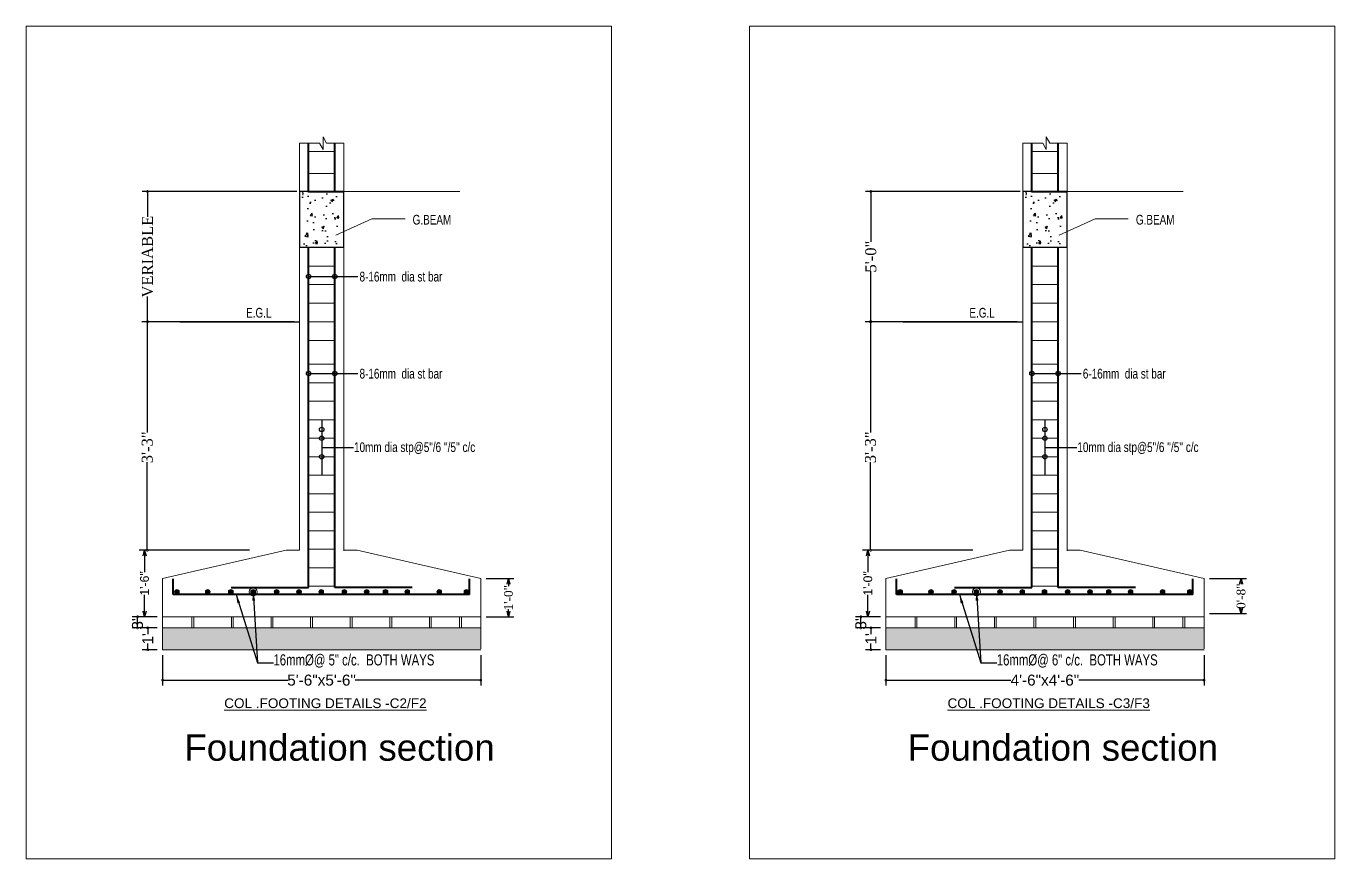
# Model space of a CAD drawing. Header units: inches. Extents: x -163735 to 106394, y -4543 to 35159.
# Drawn here: x -48340 to -47146, y 14737 to 15496 of the extents above; entities that cross this region are included whole.
import ezdxf

# ---------------------------------------------------------------- set-up
doc = ezdxf.new("R2010")
doc.units = ezdxf.units.IN
doc.header["$MEASUREMENT"] = 0
for name, color, linetype, lineweight in [('Area', 10, 'Continuous', 0), ('Arrosize', 4, 'Continuous', 0), ('DIMENSATION', 131, 'Continuous', 0), ('Dimenson', 16, 'Continuous', 9), ('GRADE BEAM.', 63, 'Continuous', 0), ('hatch', 163, 'Continuous', 0), ('Rod', 32, 'Continuous', 40), ('Stxt1', 6, 'Continuous', 9), ('Text', 34, 'Continuous', 25), ('TIE', 62, 'Continuous', 20), ('wall', 7, 'Continuous', 15), ('WALL 1', 5, 'Continuous', 20), ('WIN', 152, 'Continuous', 20), ('windo', 130, 'Continuous', 5)]:
    doc.layers.add(name, color=color, linetype=linetype, lineweight=lineweight)
doc.styles.add('AREAL', font='arial.ttf')
doc.styles.add('ARIAL', font='arial.ttf')
doc.styles.add('CTG', font='framd.ttf', dxfattribs={"height": 12})
doc.styles.get("Standard").update_dxf_attribs({"font": 'times.ttf'})
doc.styles.add('style1', font='swissbo.ttf')
doc.styles.add('Swis721 LtCn BT', font='swisscl.ttf')
doc.dimstyles.new('1_4', dxfattribs={"dimtxt": 6, "dimasz": 2, "dimexe": 0.18, "dimexo": 0.0625, "dimgap": 0.125, "dimtad": 0, "dimdec": 1, "dimzin": 3, "dimdsep": 46, "dimlunit": 4, "dimtxsty": 'ARIAL', "dimblk": 'D', "dimcen": 2, "dimclrd": 256, "dimclre": 256, "dimclrt": 256, "dimadec": 0, "dimazin": 0, "dimtfac": 1, "dimtdec": 1, "dimtix": 1, "dimtmove": 0, "dimatfit": 3, "dimldrblk": 'D', "dimfxl": 1, "dimtvp": 0.75, "dimtolj": 1, "dimtzin": 0, "dimlwd": -1, "dimlwe": 15, "dimarcsym": 0})
doc.dimstyles.new('FEET', dxfattribs={"dimtxt": 8, "dimasz": 5, "dimexe": 5, "dimexo": 5, "dimgap": 0.09, "dimtad": 0, "dimdec": 0, "dimzin": 0, "dimdsep": 46, "dimlunit": 4, "dimtxsty": 'Standard', "dimblk": 'OPEN30', "dimcen": 0.09, "dimadec": 0, "dimazin": 0, "dimtfac": 1, "dimtdec": 0, "dimtofl": 0, "dimtmove": 0, "dimatfit": 3, "dimfxl": 0.18, "dimtolj": 1, "dimtzin": 0, "dimarcsym": 0})
doc.dimstyles.get("Standard").update_dxf_attribs({"dimscale": 4, "dimtxt": 0.4925, "dimasz": 0.18, "dimexe": 0.18, "dimexo": 0.0625, "dimgap": 0.09, "dimtad": 0, "dimdec": 4, "dimzin": 0, "dimdsep": 46, "dimlunit": 4, "dimtxsty": 'Standard', "dimcen": 0.09, "dimclrt": 1, "dimadec": 0, "dimazin": 0, "dimtfac": 1, "dimtdec": 4, "dimtofl": 0, "dimtmove": 0, "dimatfit": 3, "dimfxl": 1, "dimtolj": 1, "dimtzin": 0, "dimarcsym": 0})

# ---------------------------------------------------------------- blocks, each defined once
blk = doc.blocks.new('_DotSmall')
at = {"color": 0, "const_width": 0.5}
blk.add_lwpolyline([(-0.0625, 0, 1), (0.0625, 0, 1)], format="xyb", close=True, dxfattribs=at)
blk = doc.blocks.new('*D253')
at = {"color": 0, "lineweight": -2}
for p, q in [((-48220.5, 14957.7), (-48243.4, 14957.7)), ((-48238.4, 14947.6), (-48238.4, 14957.7)), ((-48220.5, 14947.6), (-48243.4, 14947.6))]:
    blk.add_line(p, q, dxfattribs=at)
at = {"layer": 'Defpoints', "color": 0}
for p in [(-48238.4, 14957.7), (-48215.5, 14957.7), (-48215.5, 14947.6)]:
    blk.add_point(p, dxfattribs=at)
at = {"color": 0, "lineweight": -2, "xscale": 4, "yscale": 4, "zscale": 4}
for p, rotation in [((-48238.4, 14957.7), 90), ((-48238.4, 14947.6), 270)]:
    blk.add_blockref('_DotSmall', p, dxfattribs=dict(at, rotation=rotation))
at = {"color": 0, "lineweight": 25, "insert": (-48238.4, 14952.6), "char_height": 10, "attachment_point": 5, "rotation": 90}
blk.add_mtext("\\A1;{\\fArial|b0|i0|c0|p34;3''}", dxfattribs=at)
blk = doc.blocks.new('_Open30')
at = {"color": 0, "linetype": 'ByBlock', "lineweight": -2}
for p, q in [((-1, 0.27), (0, 0)), ((0, 0), (-1, -0.27)), ((0, 0), (-1, 0))]:
    blk.add_line(p, q, dxfattribs=at)
blk = doc.blocks.new('*D254')
at = {"color": 0, "lineweight": -2}
for p, q in [((-48095.6, 15226.8), (-48234.5, 15226.8)), ((-48229.5, 15226.8), (-48229.5, 15125.7)), ((-48229.5, 15018.4), (-48229.5, 15098.7)), ((-48136.1, 15018.4), (-48234.5, 15018.4))]:
    blk.add_line(p, q, dxfattribs=at)
at = {"layer": 'Defpoints', "color": 0}
for p in [(-48229.5, 15226.8), (-48090.6, 15226.8), (-48131.1, 15018.4)]:
    blk.add_point(p, dxfattribs=at)
at = {"color": 0, "lineweight": -2, "xscale": 4, "yscale": 4, "zscale": 4}
for p, rotation in [((-48229.5, 15226.8), 90), ((-48229.5, 15018.4), 270)]:
    blk.add_blockref('_DotSmall', p, dxfattribs=dict(at, rotation=rotation))
at = {"color": 0, "lineweight": 25, "insert": (-48229.5, 15112.2), "char_height": 10, "attachment_point": 5, "rotation": 90}
blk.add_mtext('\\A1;3\'-3"', dxfattribs=at)
blk = doc.blocks.new('*D255')
at = {"color": 0, "lineweight": -2}
for p, q in [((-48215.5, 14922.6), (-48215.5, 14894.9)), ((-47925.2, 14922.6), (-47925.2, 14894.9)), ((-48215.5, 14899.9), (-48101.3, 14899.9)), ((-47925.2, 14899.9), (-48039.7, 14899.9))]:
    blk.add_line(p, q, dxfattribs=at)
at = {"layer": 'Defpoints', "color": 0, "lineweight": 30}
for p in [(-48215.5, 14927.6), (-47925.2, 14927.6), (-47925.2, 14899.9)]:
    blk.add_point(p, dxfattribs=at)
at = {"color": 0, "lineweight": -2, "xscale": 4, "yscale": 4, "zscale": 4, "rotation": 180}
blk.add_blockref('_DotSmall', (-48215.5, 14899.9), dxfattribs=at)
at = {"color": 0, "lineweight": -2, "xscale": 4, "yscale": 4, "zscale": 4}
blk.add_blockref('_DotSmall', (-47925.2, 14899.9), dxfattribs=at)
at = {"color": 0, "lineweight": 25, "insert": (-48070.5, 14899.9), "char_height": 10, "attachment_point": 5}
blk.add_mtext('\\A1;{\\fArial|b0|i0|c0|p34;\\C256;5\'-6"x5\'-6"}', dxfattribs=at)
blk = doc.blocks.new('D')
at = {"linetype": 'ByBlock', "style": 'CTG'}
for s, height, p in [('NOTE:-', 12, (69628.49, 7439.76)), ('# ', 12, (69627.93, 7419.76)), ('Clear cover to Column=1.5"', 9, (69641.22, 7419.76)), ('#  fy =60000 psi (Deformed)', 9, (69628.01, 7402.53)), ("# fc'=2500 psi (28 Days cylinder strength)", 9, (69628.01, 7386.3)), ('# Tie Spacing 10mm%%C@ 6"/8\'\'/6\'\'c/c', 9, (69628.01, 7370.07)), ("# Footing bottom =3''", 9, (69628.01, 7353.85)), ("# Beam bottom , side & top 1.5''", 9, (69628.01, 7337.62)), ("# Slab top & bottom 1''", 9, (69628.01, 7321.39)), ('# Lap joint for splicing bar should be 40D for compression & 50D for tension.', 9, (69628.01, 7305.16)), ('# Concrete mixing ratio ( Cement : Sand : Brick Chips)', 9, (69628.01, 7288.93)), ('Foooting                                 1     :   2     :  4', 9, (69628.04, 7272.71)), ('Column                                   1     :   1.5  :  3', 9, (69627.77, 7256.48)), ('Grade Beam                            1     :   2     :  4', 9, (69627.79, 7240.25)), ('Roof  Beam                             1     :   2     :  4', 9, (69628.03, 7224.04)), ('Slab                                         1     :   2     :  4', 9, (69627.42, 7207.81))]:
    blk.add_text(s, height=height, dxfattribs=at).set_placement(p)
blk = doc.blocks.new('*D256')
at = {"color": 0, "lineweight": -2}
for p, q in [((-48092.9, 15345.5), (-48234.3, 15345.5)), ((-48229.3, 15345.5), (-48229.3, 15322.5)), ((-48229.3, 15226.8), (-48229.3, 15249.8)), ((-48099.6, 15226.8), (-48234.3, 15226.8))]:
    blk.add_line(p, q, dxfattribs=at)
at = {"layer": 'Defpoints', "color": 0}
for p in [(-48087.9, 15345.5), (-48229.3, 15226.8), (-48094.6, 15226.8)]:
    blk.add_point(p, dxfattribs=at)
at = {"color": 0, "lineweight": -2, "xscale": 4, "yscale": 4, "zscale": 4}
for p, rotation in [((-48229.3, 15345.5), 90), ((-48229.3, 15226.8), 270)]:
    blk.add_blockref('_DotSmall', p, dxfattribs=dict(at, rotation=rotation))
at = {"color": 0, "lineweight": 25, "insert": (-48229.3, 15286.1), "char_height": 10, "attachment_point": 5, "rotation": 90}
blk.add_mtext('\\A1;VERIABLE', dxfattribs=at)
blk = doc.blocks.new('*D257')
at = {"color": 0, "lineweight": -2}
for p, q in [((-48220.5, 14947.6), (-48234.1, 14947.6)), ((-48229.1, 14947.6), (-48229.1, 14941.8)), ((-48220.5, 14927.6), (-48234.1, 14927.6)), ((-48229.1, 14927.6), (-48229.1, 14933.3))]:
    blk.add_line(p, q, dxfattribs=at)
at = {"layer": 'Defpoints', "color": 0}
for p in [(-48215.5, 14947.6), (-48229.1, 14927.6), (-48215.5, 14927.6)]:
    blk.add_point(p, dxfattribs=at)
at = {"color": 0, "lineweight": -2, "xscale": 4, "yscale": 4, "zscale": 4}
for p, rotation in [((-48229.1, 14947.6), 90), ((-48229.1, 14927.6), 270)]:
    blk.add_blockref('_DotSmall', p, dxfattribs=dict(at, rotation=rotation))
at = {"color": 0, "lineweight": 25, "insert": (-48229.1, 14937.6), "char_height": 10, "attachment_point": 5, "rotation": 90}
blk.add_mtext("\\A1;{\\fArial|b0|i0|c0|p34;1'}", dxfattribs=at)
blk = doc.blocks.new('*D258')
at = {"layer": 'Defpoints', "color": 0, "linetype": 'ByBlock'}
for p in [(-48229.8, 15018.4), (-48232, 14957.7), (-48229.5, 14957.7)]:
    blk.add_point(p, dxfattribs=at)
at = {"layer": 'WALL 1', "color": 0, "linetype": 'ByBlock', "lineweight": -2}
for p, q in [((-48234.8, 15018.4), (-48237, 15018.4)), ((-48232, 15013.4), (-48232, 14998.4)), ((-48232, 14962.7), (-48232, 14977.7)), ((-48234.5, 14957.7), (-48237, 14957.7))]:
    blk.add_line(p, q, dxfattribs=at)
at = {"layer": 'WALL 1', "color": 0, "linetype": 'ByBlock', "lineweight": -2, "xscale": 5, "yscale": 5, "zscale": 5}
for p, rotation in [((-48232, 15018.4), 90), ((-48232, 14957.7), 270)]:
    blk.add_blockref('_Open30', p, dxfattribs=dict(at, rotation=rotation))
at = {"layer": 'WALL 1', "color": 0, "linetype": 'ByBlock', "insert": (-48232, 14988.1), "char_height": 8, "attachment_point": 5, "rotation": 90}
blk.add_mtext('\\A1;{\\fArial|b0|i0|c0|p34;1\'-6"}', dxfattribs=at)
blk = doc.blocks.new('*D265')
at = {"color": 0, "lineweight": -2}
for p, q in [((-47560.5, 14957.7), (-47583.4, 14957.7)), ((-47578.4, 14947.6), (-47578.4, 14957.7)), ((-47560.5, 14947.6), (-47583.4, 14947.6))]:
    blk.add_line(p, q, dxfattribs=at)
at = {"layer": 'Defpoints', "color": 0}
for p in [(-47578.4, 14957.7), (-47555.5, 14957.7), (-47555.5, 14947.6)]:
    blk.add_point(p, dxfattribs=at)
at = {"color": 0, "lineweight": -2, "xscale": 4, "yscale": 4, "zscale": 4}
for p, rotation in [((-47578.4, 14957.7), 90), ((-47578.4, 14947.6), 270)]:
    blk.add_blockref('_DotSmall', p, dxfattribs=dict(at, rotation=rotation))
at = {"color": 0, "lineweight": 25, "insert": (-47578.4, 14952.6), "char_height": 10, "attachment_point": 5, "rotation": 90}
blk.add_mtext("\\A1;{\\fArial|b0|i0|c0|p34;3''}", dxfattribs=at)
blk = doc.blocks.new('*D266')
at = {"color": 0, "lineweight": -2}
for p, q in [((-47435.7, 15226.8), (-47574.6, 15226.8)), ((-47569.6, 15226.8), (-47569.6, 15125.7)), ((-47569.6, 15018.4), (-47569.6, 15098.7)), ((-47476.2, 15018.4), (-47574.6, 15018.4))]:
    blk.add_line(p, q, dxfattribs=at)
at = {"layer": 'Defpoints', "color": 0}
for p in [(-47569.6, 15226.8), (-47430.7, 15226.8), (-47471.2, 15018.4)]:
    blk.add_point(p, dxfattribs=at)
at = {"color": 0, "lineweight": -2, "xscale": 4, "yscale": 4, "zscale": 4}
for p, rotation in [((-47569.6, 15226.8), 90), ((-47569.6, 15018.4), 270)]:
    blk.add_blockref('_DotSmall', p, dxfattribs=dict(at, rotation=rotation))
at = {"color": 0, "lineweight": 25, "insert": (-47569.6, 15112.2), "char_height": 10, "attachment_point": 5, "rotation": 90}
blk.add_mtext('\\A1;3\'-3"', dxfattribs=at)
blk = doc.blocks.new('*D267')
at = {"color": 0, "lineweight": -2}
for p, q in [((-47555.5, 14922.6), (-47555.5, 14894.9)), ((-47265.3, 14922.6), (-47265.3, 14894.9)), ((-47555.5, 14899.9), (-47441.5, 14899.9)), ((-47265.3, 14899.9), (-47379.5, 14899.9))]:
    blk.add_line(p, q, dxfattribs=at)
at = {"layer": 'Defpoints', "color": 0, "lineweight": 30}
for p in [(-47555.5, 14927.6), (-47265.3, 14927.6), (-47265.3, 14899.9)]:
    blk.add_point(p, dxfattribs=at)
at = {"color": 0, "lineweight": -2, "xscale": 4, "yscale": 4, "zscale": 4, "rotation": 180}
blk.add_blockref('_DotSmall', (-47555.5, 14899.9), dxfattribs=at)
at = {"color": 0, "lineweight": -2, "xscale": 4, "yscale": 4, "zscale": 4}
blk.add_blockref('_DotSmall', (-47265.3, 14899.9), dxfattribs=at)
at = {"color": 0, "lineweight": 25, "insert": (-47410.5, 14899.9), "char_height": 10, "attachment_point": 5}
blk.add_mtext('\\A1;{\\fArial|b0|i0|c0|p34;\\C256;4\'-6"x4\'-6"}', dxfattribs=at)
blk = doc.blocks.new('*D268')
at = {"color": 0, "lineweight": -2}
for p, q in [((-47433, 15345.5), (-47574.3, 15345.5)), ((-47569.3, 15345.5), (-47569.3, 15299.6)), ((-47569.3, 15226.8), (-47569.3, 15272.7)), ((-47439.7, 15226.8), (-47574.3, 15226.8))]:
    blk.add_line(p, q, dxfattribs=at)
at = {"layer": 'Defpoints', "color": 0}
for p in [(-47428, 15345.5), (-47569.3, 15226.8), (-47434.7, 15226.8)]:
    blk.add_point(p, dxfattribs=at)
at = {"color": 0, "lineweight": -2, "xscale": 4, "yscale": 4, "zscale": 4}
for p, rotation in [((-47569.3, 15345.5), 90), ((-47569.3, 15226.8), 270)]:
    blk.add_blockref('_DotSmall', p, dxfattribs=dict(at, rotation=rotation))
at = {"color": 0, "lineweight": 25, "insert": (-47569.3, 15286.1), "char_height": 10, "attachment_point": 5, "rotation": 90}
blk.add_mtext('\\A1;5\'-0"', dxfattribs=at)
blk = doc.blocks.new('*D269')
at = {"color": 0, "lineweight": -2}
for p, q in [((-47560.5, 14947.6), (-47574.2, 14947.6)), ((-47569.2, 14947.6), (-47569.2, 14941.8)), ((-47560.5, 14927.6), (-47574.2, 14927.6)), ((-47569.2, 14927.6), (-47569.2, 14933.3))]:
    blk.add_line(p, q, dxfattribs=at)
at = {"layer": 'Defpoints', "color": 0}
for p in [(-47555.5, 14947.6), (-47569.2, 14927.6), (-47555.5, 14927.6)]:
    blk.add_point(p, dxfattribs=at)
at = {"color": 0, "lineweight": -2, "xscale": 4, "yscale": 4, "zscale": 4}
for p, rotation in [((-47569.2, 14947.6), 90), ((-47569.2, 14927.6), 270)]:
    blk.add_blockref('_DotSmall', p, dxfattribs=dict(at, rotation=rotation))
at = {"color": 0, "lineweight": 25, "insert": (-47569.2, 14937.6), "char_height": 10, "attachment_point": 5, "rotation": 90}
blk.add_mtext("\\A1;{\\fArial|b0|i0|c0|p34;1'}", dxfattribs=at)
blk = doc.blocks.new('*D270')
at = {"layer": 'Defpoints', "color": 0, "linetype": 'ByBlock'}
for p in [(-47569.8, 15018.4), (-47572, 14957.7), (-47569.6, 14957.7)]:
    blk.add_point(p, dxfattribs=at)
at = {"layer": 'WALL 1', "color": 0, "linetype": 'ByBlock', "lineweight": -2}
for p, q in [((-47574.8, 15018.4), (-47577, 15018.4)), ((-47572, 15013.4), (-47572, 14998.4)), ((-47572, 14962.7), (-47572, 14977.7)), ((-47574.6, 14957.7), (-47577, 14957.7))]:
    blk.add_line(p, q, dxfattribs=at)
at = {"layer": 'WALL 1', "color": 0, "linetype": 'ByBlock', "lineweight": -2, "xscale": 5, "yscale": 5, "zscale": 5}
for p, rotation in [((-47572, 15018.4), 90), ((-47572, 14957.7), 270)]:
    blk.add_blockref('_Open30', p, dxfattribs=dict(at, rotation=rotation))
at = {"layer": 'WALL 1', "color": 0, "linetype": 'ByBlock', "insert": (-47572, 14988.1), "char_height": 8, "attachment_point": 5, "rotation": 90}
blk.add_mtext('\\A1;{\\fArial|b0|i0|c0|p34;1\'-0"}', dxfattribs=at)
blk = doc.blocks.new('*D276')
at = {"layer": 'Defpoints', "color": 0, "lineweight": 30}
for p in [(-47265.3, 14992.5), (-47231.5, 14992.5), (-47265.3, 14960.6)]:
    blk.add_point(p, dxfattribs=at)
at = {"layer": 'wall', "color": 0, "lineweight": -2}
for p, q in [((-47260.3, 14992.5), (-47226.5, 14992.5)), ((-47231.5, 14987.5), (-47231.5, 14987.4)), ((-47231.5, 14965.6), (-47231.5, 14965.7)), ((-47260.3, 14960.6), (-47226.5, 14960.6))]:
    blk.add_line(p, q, dxfattribs=at)
at = {"layer": 'wall', "color": 0, "lineweight": -2, "xscale": 5, "yscale": 5, "zscale": 5}
for p, rotation in [((-47231.5, 14992.5), 90), ((-47231.5, 14960.6), 270)]:
    blk.add_blockref('_Open30', p, dxfattribs=dict(at, rotation=rotation))
at = {"layer": 'wall', "color": 0, "lineweight": 30, "insert": (-47231.5, 14976.5), "char_height": 8, "attachment_point": 5, "rotation": 90}
blk.add_mtext('\\A1;0\'-8"', dxfattribs=at)
blk = doc.blocks.new('*D277')
at = {"layer": 'Defpoints', "color": 0, "lineweight": 30}
for p in [(-47925.2, 14992.5), (-47899.9, 14992.5), (-47925.2, 14957.7)]:
    blk.add_point(p, dxfattribs=at)
at = {"layer": 'wall', "color": 0, "lineweight": -2}
for p, q in [((-47920.2, 14992.5), (-47894.9, 14992.5)), ((-47899.9, 14987.5), (-47899.9, 14985.5)), ((-47899.9, 14962.7), (-47899.9, 14964.7)), ((-47920.2, 14957.7), (-47894.9, 14957.7))]:
    blk.add_line(p, q, dxfattribs=at)
at = {"layer": 'wall', "color": 0, "lineweight": -2, "xscale": 5, "yscale": 5, "zscale": 5}
for p, rotation in [((-47899.9, 14992.5), 90), ((-47899.9, 14957.7), 270)]:
    blk.add_blockref('_Open30', p, dxfattribs=dict(at, rotation=rotation))
at = {"layer": 'wall', "color": 0, "lineweight": 30, "insert": (-47899.9, 14975.1), "char_height": 8, "attachment_point": 5, "rotation": 90}
blk.add_mtext('\\A1;1\'-0"', dxfattribs=at)

msp = doc.modelspace()

# ---------------------------------------------------------------- hatches: boundary and pattern name
at = {"lineweight": 25}
h = msp.add_hatch(dxfattribs=at)
h.set_pattern_fill('AR-SAND', color=157, scale=2, style=0)
h.set_pattern_definition([(37.5, (-423201.8364, 93089.9727), (-0.125986716, 3.853647538), [0, -3.04, 0, -3.4, 0, -3.25]), (7.5, (-423201.8364, 93089.9727), (3.53955341, 5.64429213), [0, -1.64, 0, -2.74, 0, -1.05]), (327.5, (-423204.2964, 93089.9727), (6.228283724, 0.011318107), [0, -1, 0, -3.6, 0, -4.7]), (317.5, (-423204.2964, 93089.973), (6.01225321, 1.75535113), [0, -0.5, 0, -2.36, 0, -2.7])])
h.paths.add_polyline_path([(-47925.25, 14947.57), (-48215.5, 14947.57), (-48215.5, 14927.57), (-47925.25, 14927.57)])
h = msp.add_hatch(dxfattribs=at)
h.set_pattern_fill('AR-SAND', color=157, scale=2, style=0)
h.set_pattern_definition([(37.5, (-422541.8822, 93089.9727), (-0.125986716, 3.853647538), [0, -3.04, 0, -3.4, 0, -3.25]), (7.5, (-422541.882, 93089.9727), (3.53955341, 5.64429213), [0, -1.64, 0, -2.74, 0, -1.05]), (327.5, (-422544.3422, 93089.9727), (6.228283724, 0.011318107), [0, -1, 0, -3.6, 0, -4.7]), (317.5, (-422544.342, 93089.973), (6.01225321, 1.75535113), [0, -0.5, 0, -2.36, 0, -2.7])])
h.paths.add_polyline_path([(-47265.3, 14947.57), (-47555.55, 14947.57), (-47555.55, 14927.57), (-47265.3, 14927.57)])
at = {"layer": 'Area', "lineweight": 25}
h = msp.add_hatch(dxfattribs=at)
h.set_pattern_fill('AR-CONC', scale=3.375, style=0)
h.set_pattern_definition([(50, (378869.707, 64464.83), (24.2075312, -2.1178846), [2.53125, -27.84375]), (355, (378869.707, 64464.83), (-4.6828575, 25.3864845), [2.025, -22.275]), (100.4514, (378871.724, 64464.653), (19.5246916, 23.2685845), [2.1512314, -23.6635463]), (46.1842, (378869.707, 64471.58), (36.0193854, -5.5862667), [3.796875, -41.765625]), (96.6356, (378872.71, 64471.114), (31.5448663, 32.876478), [3.2268472, -35.4953137]), (351.1842, (378869.707, 64471.58), (31.5448406, 32.8765028), [3.0375, -33.4125]), (21, (378873.082, 64469.892), (20.145613, -13.5883876), [2.53125, -27.84375]), (326, (378873.082, 64469.892), (8.2118925, 24.473814), [2.025, -22.275]), (71.4514, (378874.76, 64468.76), (28.3575137, 10.8854043), [2.1512314, -23.6635463]), (37.5, (378869.707, 64464.8295), (0.41039512, 11.23516757), [0, -22.005, 0, -22.6125, 0, -22.359375]), (7.5, (378869.707, 64464.83), (8.8785969, 13.31139528), [0, -12.8925, 0, -21.49875, 0, -8.521875]), (327.5, (378862.181, 64464.8295), (18.01650722, -0.76122692), [0, -8.4375, 0, -26.325, 0, -34.93125]), (317.5, (378858.806, 64464.83), (19.6825332, 3.37854315), [0, -10.96875, 0, -17.4825, 0, -24.80625])])
h.paths.add_polyline_path([(-48087.92, 15294.87), (-48054.17, 15294.87), (-48054.17, 15345.49), (-48087.92, 15345.49)])
h = msp.add_hatch(dxfattribs=at)
h.set_pattern_fill('AR-CONC', scale=3.375, style=0)
h.set_pattern_definition([(50, (379529.661, 64464.83), (24.2075312, -2.1178846), [2.53125, -27.84375]), (355, (379529.66, 64464.83), (-4.6828575, 25.3864845), [2.025, -22.275]), (100.4514, (379531.678, 64464.653), (19.5246916, 23.2685845), [2.1512314, -23.6635463]), (46.1842, (379529.66, 64471.58), (36.0193854, -5.5862667), [3.796875, -41.765625]), (96.6356, (379532.663, 64471.114), (31.5448663, 32.876478), [3.2268472, -35.4953137]), (351.1842, (379529.66, 64471.58), (31.5448406, 32.8765028), [3.0375, -33.4125]), (21, (379533.036, 64469.892), (20.145613, -13.5883876), [2.53125, -27.84375]), (326, (379533.036, 64469.892), (8.2118925, 24.473814), [2.025, -22.275]), (71.4514, (379534.715, 64468.76), (28.3575137, 10.8854043), [2.1512314, -23.6635463]), (37.5, (379529.661, 64464.8295), (0.41039512, 11.23516757), [0, -22.005, 0, -22.6125, 0, -22.359375]), (7.5, (379529.661, 64464.83), (8.8785969, 13.31139528), [0, -12.8925, 0, -21.49875, 0, -8.521875]), (327.5, (379522.135, 64464.8295), (18.01650722, -0.76122692), [0, -8.4375, 0, -26.325, 0, -34.93125]), (317.5, (379518.76, 64464.83), (19.6825332, 3.37854315), [0, -10.96875, 0, -17.4825, 0, -24.80625])])
h.paths.add_polyline_path([(-47427.96, 15294.87), (-47394.21, 15294.87), (-47394.21, 15345.49), (-47427.96, 15345.49)])
at = {"layer": 'GRADE BEAM.'}
for points in [[(-48204.64, 14980.4, -1), (-48200.28, 14980.4, -1)], [(-48176.49, 14980.4, -1), (-48172.13, 14980.4, -1)], [(-48155.45, 14980.4, -1), (-48151.09, 14980.4, -1)], [(-48135.06, 14980.4, -1), (-48130.7, 14980.4, -1)], [(-48113.58, 14980.4, -1), (-48109.22, 14980.4, -1)], [(-48093.26, 14980.4, -1), (-48088.9, 14980.4, -1)], [(-48072.95, 14980.4, -1), (-48068.59, 14980.4, -1)], [(-48047.49, 14980.4, 1), (-48051.85, 14980.4, 1)], [(-48027.18, 14980.4, 1), (-48031.54, 14980.4, 1)], [(-48010, 14980.4, 1), (-48014.36, 14980.4, 1)], [(-47990.11, 14980.4, 1), (-47994.47, 14980.4, 1)], [(-47960.93, 14980.4, 1), (-47965.29, 14980.4, 1)], [(-47936.11, 14980.4, 1), (-47940.47, 14980.4, 1)], [(-47544.68, 14980.4, -1), (-47540.32, 14980.4, -1)], [(-47516.54, 14980.4, -1), (-47512.18, 14980.4, -1)], [(-47495.5, 14980.4, -1), (-47491.14, 14980.4, -1)], [(-47475.1, 14980.4, -1), (-47470.74, 14980.4, -1)], [(-47453.63, 14980.4, -1), (-47449.27, 14980.4, -1)], [(-47433.31, 14980.4, -1), (-47428.95, 14980.4, -1)], [(-47412.99, 14980.4, -1), (-47408.63, 14980.4, -1)], [(-47387.53, 14980.4, 1), (-47391.89, 14980.4, 1)], [(-47367.22, 14980.4, 1), (-47371.58, 14980.4, 1)], [(-47350.04, 14980.4, 1), (-47354.4, 14980.4, 1)], [(-47330.16, 14980.4, 1), (-47334.52, 14980.4, 1)], [(-47300.98, 14980.4, 1), (-47305.34, 14980.4, 1)], [(-47276.16, 14980.4, 1), (-47280.52, 14980.4, 1)]]:
    msp.add_hatch(color=7, dxfattribs=at).paths.add_polyline_path(points)

# ---------------------------------------------------------------- linework, layer by layer
at = {"color": 157, "lineweight": 25}
for p, q in [((-48082.28, 15268), (-48037.32, 15268)), ((-48082.28, 15179.51), (-48037.32, 15179.51)), ((-47422.33, 15179.51), (-47377.36, 15179.51)), ((-48070.37, 15137.36), (-48070.37, 15086.73)), ((-47410.42, 15137.36), (-47410.42, 15086.73)), ((-48070.37, 15112.05), (-48041.32, 15112.05)), ((-47410.42, 15112.05), (-47381.36, 15112.05))]:
    msp.add_line(p, q, dxfattribs=at)
for centre in [(-48082.28, 15268), (-48058.47, 15268), (-48082.28, 15179.51), (-48058.47, 15179.51), (-47422.33, 15179.51), (-47398.51, 15179.51), (-48070.37, 15128.51), (-47410.42, 15128.51), (-48070.37, 15120.48), (-47410.42, 15120.48), (-48070.37, 15103.61), (-47410.42, 15103.61)]:
    msp.add_circle(centre, 2, dxfattribs=at)
at = {"layer": 'Dimenson', "color": 4, "linetype": 'ByBlock'}
for points in [[(-48340, 15496.23), (-47805.91, 15496.23), (-47805.91, 14737.01), (-48340, 14737.01)], [(-47680.05, 15496.23), (-47145.95, 15496.23), (-47145.95, 14737.01), (-47680.05, 14737.01)]]:
    msp.add_lwpolyline(points, close=True, dxfattribs=at)
at = {"layer": 'GRADE BEAM.', "color": 7, "lineweight": 20}
for p, q in [((-48090.62, 15018.44), (-48090.62, 15389.56)), ((-48050.12, 15017.93), (-48050.12, 15389.56)), ((-47430.67, 15018.44), (-47430.67, 15389.56)), ((-47390.17, 15017.93), (-47390.17, 15389.56)), ((-48050.12, 15319.61), (-48050.12, 15018.44)), ((-47390.17, 15319.61), (-47390.17, 15018.44)), ((-48102.63, 15018.44), (-48215.5, 14992.5)), ((-48090.62, 15018.44), (-48102.63, 15018.44)), ((-48090.62, 15018.44), (-48102.63, 15018.44)), ((-48050.12, 15018.44), (-48038.12, 15018.44)), ((-48050.12, 15018.44), (-48038.12, 15018.44)), ((-48038.12, 15018.44), (-47925.25, 14992.5)), ((-47442.67, 15018.44), (-47555.55, 14992.5)), ((-47430.67, 15018.44), (-47442.67, 15018.44)), ((-47430.67, 15018.44), (-47442.67, 15018.44)), ((-47390.17, 15018.44), (-47378.17, 15018.44)), ((-47390.17, 15018.44), (-47378.17, 15018.44)), ((-47378.17, 15018.44), (-47265.3, 14992.5)), ((-48215.5, 14927.57), (-48215.5, 14992.5)), ((-47925.25, 14928.63), (-47925.25, 14992.5)), ((-47555.55, 14927.57), (-47555.55, 14992.5)), ((-47265.3, 14928.63), (-47265.3, 14992.5)), ((-47925.25, 14957.69), (-48215.5, 14957.69)), ((-47265.3, 14957.69), (-47555.55, 14957.69)), ((-47925.25, 14947.57), (-48215.5, 14947.57)), ((-47265.3, 14947.57), (-47555.55, 14947.57)), ((-47925.25, 14927.57), (-48215.5, 14927.57)), ((-47265.3, 14927.57), (-47555.55, 14927.57))]:
    msp.add_line(p, q, dxfattribs=at)
at = {"layer": 'GRADE BEAM.', "color": 7, "lineweight": 30}
for p, q in [((-48050.12, 15345.49), (-48090.62, 15345.49)), ((-48090.62, 15345.49), (-48090.62, 15294.87)), ((-48050.12, 15294.87), (-48050.12, 15345.49)), ((-47390.17, 15345.49), (-47430.67, 15345.49)), ((-47430.67, 15345.49), (-47430.67, 15294.87)), ((-47390.17, 15294.87), (-47390.17, 15345.49)), ((-48090.62, 15294.87), (-48087.25, 15294.87)), ((-48087.92, 15294.87), (-48050.12, 15294.87)), ((-47430.67, 15294.87), (-47427.3, 15294.87)), ((-47427.96, 15294.87), (-47390.17, 15294.87)), ((-48199.9, 15226.78), (-48090.62, 15226.78)), ((-47539.94, 15226.78), (-47430.67, 15226.78))]:
    msp.add_line(p, q, dxfattribs=at)
at = {"layer": 'GRADE BEAM.', "color": 7}
for centre, radius in [((-48202.47, 14980.4), 2.18), ((-48174.32, 14980.4), 2.18), ((-48153.29, 14980.4), 2.18), ((-48132.89, 14980.4), 3.73), ((-48132.89, 14980.4), 2.18), ((-48111.41, 14980.4), 2.18), ((-48091.1, 14980.4), 2.18), ((-48070.78, 14980.4), 2.18), ((-48049.65, 14980.4), 2.18), ((-48029.35, 14980.4), 2.18), ((-48012.16, 14980.4), 2.18), ((-47992.28, 14980.4), 2.18), ((-47963.1, 14980.4), 2.18), ((-47938.28, 14980.4), 2.18), ((-47542.52, 14980.4), 2.18), ((-47514.37, 14980.4), 2.18), ((-47493.33, 14980.4), 2.18), ((-47472.94, 14980.4), 3.73), ((-47472.94, 14980.4), 2.18), ((-47451.46, 14980.4), 2.18), ((-47431.14, 14980.4), 2.18), ((-47410.83, 14980.4), 2.18), ((-47389.7, 14980.4), 2.18), ((-47369.39, 14980.4), 2.18), ((-47352.21, 14980.4), 2.18), ((-47332.32, 14980.4), 2.18), ((-47303.14, 14980.4), 2.18), ((-47278.32, 14980.4), 2.18)]:
    msp.add_circle(centre, radius, dxfattribs=at)
at = {"layer": 'hatch', "color": 7}
for p, q in [((-48188.83, 14947.57), (-48188.83, 14957.69)), ((-48187.15, 14947.57), (-48187.15, 14957.69)), ((-48152.7, 14947.57), (-48152.7, 14957.69)), ((-48151.01, 14947.57), (-48151.01, 14957.69)), ((-48116.56, 14947.57), (-48116.56, 14957.69)), ((-48114.87, 14947.57), (-48114.87, 14957.69)), ((-48080.43, 14947.57), (-48080.43, 14957.69)), ((-48078.74, 14947.57), (-48078.74, 14957.69)), ((-48044.29, 14947.57), (-48044.29, 14957.69)), ((-48042.6, 14947.57), (-48042.6, 14957.69)), ((-48008.15, 14947.57), (-48008.15, 14957.69)), ((-48006.47, 14947.57), (-48006.47, 14957.69)), ((-47972.02, 14947.57), (-47972.02, 14957.69)), ((-47970.33, 14947.57), (-47970.33, 14957.69)), ((-47944.54, 14947.57), (-47944.54, 14957.69)), ((-47942.85, 14947.57), (-47942.85, 14957.69)), ((-47528.88, 14947.57), (-47528.88, 14957.69)), ((-47527.19, 14947.57), (-47527.19, 14957.69)), ((-47492.74, 14947.57), (-47492.74, 14957.69)), ((-47491.06, 14947.57), (-47491.06, 14957.69)), ((-47456.61, 14947.57), (-47456.61, 14957.69)), ((-47454.92, 14947.57), (-47454.92, 14957.69)), ((-47420.47, 14947.57), (-47420.47, 14957.69)), ((-47418.78, 14947.57), (-47418.78, 14957.69)), ((-47384.33, 14947.57), (-47384.33, 14957.69)), ((-47382.65, 14947.57), (-47382.65, 14957.69)), ((-47348.2, 14947.57), (-47348.2, 14957.69)), ((-47346.51, 14947.57), (-47346.51, 14957.69)), ((-47312.06, 14947.57), (-47312.06, 14957.69)), ((-47310.37, 14947.57), (-47310.37, 14957.69)), ((-47284.58, 14947.57), (-47284.58, 14957.69)), ((-47282.9, 14947.57), (-47282.9, 14957.69))]:
    msp.add_line(p, q, dxfattribs=at)
at = {"layer": 'Rod', "color": 7}
for p, q in [((-48082.28, 15344.98), (-48082.28, 15389.56)), ((-48058.47, 15344.98), (-48058.47, 15389.56)), ((-47422.33, 15344.98), (-47422.33, 15389.56)), ((-47398.51, 15344.98), (-47398.51, 15389.56)), ((-48082.28, 15187.98), (-48082.28, 15294.87)), ((-48058.47, 15187.98), (-48058.47, 15294.87)), ((-47422.33, 15187.98), (-47422.33, 15294.87)), ((-47398.51, 15187.98), (-47398.51, 15294.87)), ((-48082.28, 14984.29), (-48082.28, 15201.78)), ((-48058.47, 14984.29), (-48058.47, 15201.78)), ((-47422.33, 14984.29), (-47422.33, 15201.78)), ((-47398.51, 14984.29), (-47398.51, 15201.78)), ((-48205.92, 14977.94), (-48205.92, 14992.28)), ((-47935.38, 14977.94), (-47935.38, 14992.28)), ((-47545.96, 14977.94), (-47545.96, 14992.28)), ((-47275.42, 14977.94), (-47275.42, 14992.28)), ((-47935.38, 14977.94), (-48205.92, 14977.94)), ((-48152.94, 14984.29), (-48082.28, 14984.29)), ((-47987.81, 14984.29), (-48058.47, 14984.29)), ((-47275.42, 14977.94), (-47545.96, 14977.94)), ((-47492.99, 14984.29), (-47422.33, 14984.29)), ((-47327.85, 14984.29), (-47398.51, 14984.29))]:
    msp.add_line(p, q, dxfattribs=at)
at = {"layer": 'TIE', "color": 7}
for p, q in [((-48082.28, 15382.11), (-48058.47, 15382.11)), ((-47422.33, 15382.11), (-47398.51, 15382.11)), ((-48082.28, 15361.86), (-48058.47, 15361.86)), ((-47422.33, 15361.86), (-47398.51, 15361.86)), ((-48082.28, 15344.98), (-48050.12, 15344.98)), ((-47422.33, 15344.98), (-47390.17, 15344.98)), ((-48082.28, 15277.48), (-48058.47, 15277.48)), ((-47422.33, 15277.48), (-47398.51, 15277.48)), ((-48082.28, 15260.61), (-48058.47, 15260.61)), ((-47422.33, 15260.61), (-47398.51, 15260.61)), ((-48082.28, 15243.61), (-48058.47, 15243.61)), ((-47422.33, 15243.61), (-47398.51, 15243.61)), ((-48082.28, 15226.61), (-48058.47, 15226.61)), ((-47422.33, 15226.61), (-47398.51, 15226.61)), ((-48082.28, 15209.61), (-48058.47, 15209.61)), ((-47422.33, 15209.61), (-47398.51, 15209.61)), ((-48082.28, 15187.98), (-48058.47, 15187.98)), ((-47422.33, 15187.98), (-47398.51, 15187.98)), ((-48082.28, 15171.11), (-48058.47, 15171.11)), ((-47422.33, 15171.11), (-47398.51, 15171.11)), ((-48082.28, 15154.23), (-48058.47, 15154.23)), ((-47422.33, 15154.23), (-47398.51, 15154.23)), ((-48082.28, 15137.36), (-48058.47, 15137.36)), ((-47422.33, 15137.36), (-47398.51, 15137.36)), ((-48082.28, 15120.48), (-48058.47, 15120.48)), ((-47422.33, 15120.48), (-47398.51, 15120.48)), ((-48082.28, 15103.61), (-48058.47, 15103.61)), ((-47422.33, 15103.61), (-47398.51, 15103.61)), ((-48082.28, 15086.73), (-48058.47, 15086.73)), ((-47422.33, 15086.73), (-47398.51, 15086.73)), ((-48082.28, 15069.86), (-48058.47, 15069.86)), ((-47422.33, 15069.86), (-47398.51, 15069.86)), ((-48082.28, 15052.98), (-48058.47, 15052.98)), ((-47422.33, 15052.98), (-47398.51, 15052.98)), ((-48082.28, 15036.11), (-48058.47, 15036.11)), ((-47422.33, 15036.11), (-47398.51, 15036.11)), ((-48082.28, 15019.23), (-48058.47, 15019.23)), ((-47422.33, 15019.23), (-47398.51, 15019.23)), ((-48082.28, 15002.36), (-48058.47, 15002.36)), ((-47422.33, 15002.36), (-47398.51, 15002.36)), ((-48082.28, 14985.48), (-48058.47, 14985.48)), ((-47422.33, 14985.48), (-47398.51, 14985.48))]:
    msp.add_line(p, q, dxfattribs=at)
at = {"layer": 'WIN', "color": 7}
for p, q in [((-48069.16, 15395.43), (-48069.16, 15383.69)), ((-48069.16, 15395.43), (-48065.89, 15389.56)), ((-47409.21, 15395.43), (-47409.21, 15383.69)), ((-47409.21, 15395.43), (-47405.93, 15389.56)), ((-48090.62, 15389.56), (-48072.44, 15389.56)), ((-48072.44, 15389.56), (-48069.16, 15383.69)), ((-48065.89, 15389.56), (-48050.12, 15389.56)), ((-47430.67, 15389.56), (-47412.48, 15389.56)), ((-47412.48, 15389.56), (-47409.21, 15383.69)), ((-47405.93, 15389.56), (-47390.17, 15389.56)), ((-48053.5, 15345.49), (-47944.23, 15345.49)), ((-47393.55, 15345.49), (-47284.27, 15345.49))]:
    msp.add_line(p, q, dxfattribs=at)

# ---------------------------------------------------------------- texts
at = {"color": 7, "lineweight": 25, "style": 'Swis721 LtCn BT'}
for s, p in [('8-16mm  dia st bar', (-48035.83, 15263.45)), ('8-16mm  dia st bar', (-48035.83, 15174.96)), ('6-16mm  dia st bar', (-47375.87, 15174.96)), ('10mm dia stp@5"/6 \'\'/5\'\' c/c', (-48040.83, 15107.96)), ('10mm dia stp@5"/6 \'\'/5\'\' c/c', (-47380.87, 15107.96))]:
    msp.add_text(s, height=8.8425, dxfattribs=at).set_placement(p)
at = {"layer": 'Stxt1', "color": 7}
for s, height, style, p in [('G.BEAM', 8.843, 'Swis721 LtCn BT', (-47987.41, 15315.35)), ('G.BEAM', 8.843, 'Swis721 LtCn BT', (-47327.45, 15315.35)), ('E.G.L', 8.843, 'Swis721 LtCn BT', (-48139.32, 15230.51)), ('E.G.L', 8.843, 'Swis721 LtCn BT', (-47479.36, 15230.51)), ('%%UCOL .FOOTING DETAILS -C2/F2', 8.8425, 'AREAL', (-48159.28, 14874.47)), ('%%UCOL .FOOTING DETAILS -C3/F3', 8.8425, 'AREAL', (-47499.33, 14874.47))]:
    msp.add_text(s, height=height, dxfattribs=dict(at, style=style)).set_placement(p)
at = {"layer": 'Text', "color": 7, "char_height": 10.125, "width": 168.9143, "attachment_point": 1, "style": 'Swis721 LtCn BT'}
for s, insert in [('16mm%%C@ 5" c/c.  BOTH WAYS', (-48114.39, 14923.48)), ('16mm%%C@ 6" c/c.  BOTH WAYS', (-47454.43, 14923.48))]:
    msp.add_mtext(s, dxfattribs=dict(at, insert=insert))
at = {"layer": 'windo', "color": 4, "char_height": 24, "width": 315.236, "attachment_point": 2, "style": 'style1'}
for insert in [(-48054.06, 14850.46), (-47394.11, 14850.46)]:
    msp.add_mtext('{\\fArial|b0|i0|c0|p34;Foundation section}', dxfattribs=dict(at, insert=insert))

# ---------------------------------------------------------------- dimensions: what is measured, and where the dimension line sits
at = {"color": 7, "lineweight": 25}
for base, p1, p2, text, picture, middle in [((-48229.28, 15226.78), (-48087.92, 15345.49), (-48094.62, 15226.78), 'VERIABLE', '*D256', (-48229.28, 15286.14)), ((-47569.33, 15226.78), (-47427.96, 15345.49), (-47434.67, 15226.78), '5\'-0"', '*D268', (-47569.33, 15286.14))]:
    dim = msp.add_linear_dim(base=base, p1=p1, p2=p2, angle=90, text=text, dimstyle='FEET', override={"dimtxt": 10, "dimasz": 4, "dimblk1": 'DotSmall', "dimblk2": 'DotSmall', "dimsah": 1}, dxfattribs=at)
    dim.commit()
    dim.dimension.update_dxf_attribs({"geometry": picture, "text_midpoint": middle})
for base, p1, p2, text, picture, middle in [((-48229.53, 15226.78), (-48131.12, 15018.44), (-48090.62, 15226.78), '3\'-3"', '*D254', (-48229.53, 15112.18)), ((-47569.58, 15226.78), (-47471.17, 15018.44), (-47430.67, 15226.78), '3\'-3"', '*D266', (-47569.58, 15112.18)), ((-48238.4, 14957.69), (-48215.5, 14947.57), (-48215.5, 14957.69), "{\\fArial|b0|i0|c0|p34;3''}", '*D253', (-48238.4, 14952.63)), ((-47578.45, 14957.69), (-47555.55, 14947.57), (-47555.55, 14957.69), "{\\fArial|b0|i0|c0|p34;3''}", '*D265', (-47578.45, 14952.63)), ((-48229.1, 14927.57), (-48215.5, 14947.57), (-48215.5, 14927.57), "{\\fArial|b0|i0|c0|p34;1'}", '*D257', (-48229.1, 14937.57)), ((-47569.15, 14927.57), (-47555.55, 14947.57), (-47555.55, 14927.57), "{\\fArial|b0|i0|c0|p34;1'}", '*D269', (-47569.15, 14937.57))]:
    dim = msp.add_linear_dim(base=base, p1=p1, p2=p2, angle=90, text=text, dimstyle='FEET', override={"dimtxt": 10, "dimasz": 4, "dimblk1": 'DotSmall', "dimblk2": 'DotSmall', "dimsah": 1}, dxfattribs=at)
    dim.commit()
    dim.dimension.update_dxf_attribs({"geometry": picture, "text_midpoint": middle, "dimtype": 160})
at = {"color": 157, "lineweight": 25}
for base, p1, p2, text, picture, middle in [((-47925.25, 14899.88), (-48215.5, 14927.57), (-47925.25, 14927.57), '{\\fArial|b0|i0|c0|p34;\\C256;5\'-6"x5\'-6"}', '*D255', (-48070.48, 14899.88)), ((-47265.3, 14899.88), (-47555.55, 14927.57), (-47265.3, 14927.57), '{\\fArial|b0|i0|c0|p34;\\C256;4\'-6"x4\'-6"}', '*D267', (-47410.52, 14899.88))]:
    dim = msp.add_linear_dim(base=base, p1=p1, p2=p2, text=text, dimstyle='FEET', override={"dimtxt": 10, "dimasz": 4, "dimblk1": 'DotSmall', "dimblk2": 'DotSmall', "dimsah": 1}, dxfattribs=at)
    dim.commit()
    dim.dimension.update_dxf_attribs({"geometry": picture, "text_midpoint": middle, "dimtype": 160})
at = {"layer": 'wall', "lineweight": 30}
for base, p1, p2, text, picture, middle in [((-47899.89, 14992.5), (-47925.25, 14957.69), (-47925.25, 14992.5), '1\'-0"', '*D277', (-47899.89, 14975.1)), ((-47231.5, 14992.5), (-47265.3, 14960.56), (-47265.3, 14992.5), '0\'-8"', '*D276', (-47231.5, 14976.53))]:
    dim = msp.add_linear_dim(base=base, p1=p1, p2=p2, angle=90, text=text, dimstyle='FEET', dxfattribs=at)
    dim.commit()
    dim.dimension.update_dxf_attribs({"geometry": picture, "text_midpoint": middle})
at = {"layer": 'WALL 1', "color": 0, "linetype": 'ByBlock'}
for base, p1, p2, text, picture, middle in [((-48231.95, 14957.69), (-48229.78, 15018.43), (-48229.53, 14957.69), '{\\fArial|b0|i0|c0|p34;1\'-6"}', '*D258', (-48231.95, 14988.06)), ((-47572, 14957.69), (-47569.82, 15018.43), (-47569.58, 14957.69), '{\\fArial|b0|i0|c0|p34;1\'-0"}', '*D270', (-47572, 14988.06))]:
    dim = msp.add_linear_dim(base=base, p1=p1, p2=p2, angle=90, text=text, dimstyle='FEET', dxfattribs=at)
    dim.commit()
    dim.dimension.update_dxf_attribs({"geometry": picture, "text_midpoint": middle})

# ---------------------------------------------------------------- leaders
at = {"layer": 'Arrosize', "color": 7}
for points in [[(-48148.43, 14977.94), (-48129.04, 14915.67), (-48114.38, 14915.67)], [(-48132.89, 14980.4), (-48129.04, 14915.67)], [(-47488.47, 14977.94), (-47469.09, 14915.67), (-47454.43, 14915.67)], [(-47472.94, 14980.4), (-47469.09, 14915.67)]]:
    msp.add_leader(points, dimstyle='Standard', override={"dimasz": 2}, dxfattribs=at)
at = {"layer": 'DIMENSATION', "color": 7, "has_arrowhead": 0}
for points in [[(-48057.53, 15305.79), (-48024.62, 15320.42), (-47994.33, 15320.42)], [(-47397.57, 15305.79), (-47364.66, 15320.42), (-47334.38, 15320.42)]]:
    msp.add_leader(points, dimstyle='1_4', override={"dimgap": 0.03125, "dimclrd": 7}, dxfattribs=at)

doc.saveas('drawing.dxf')
